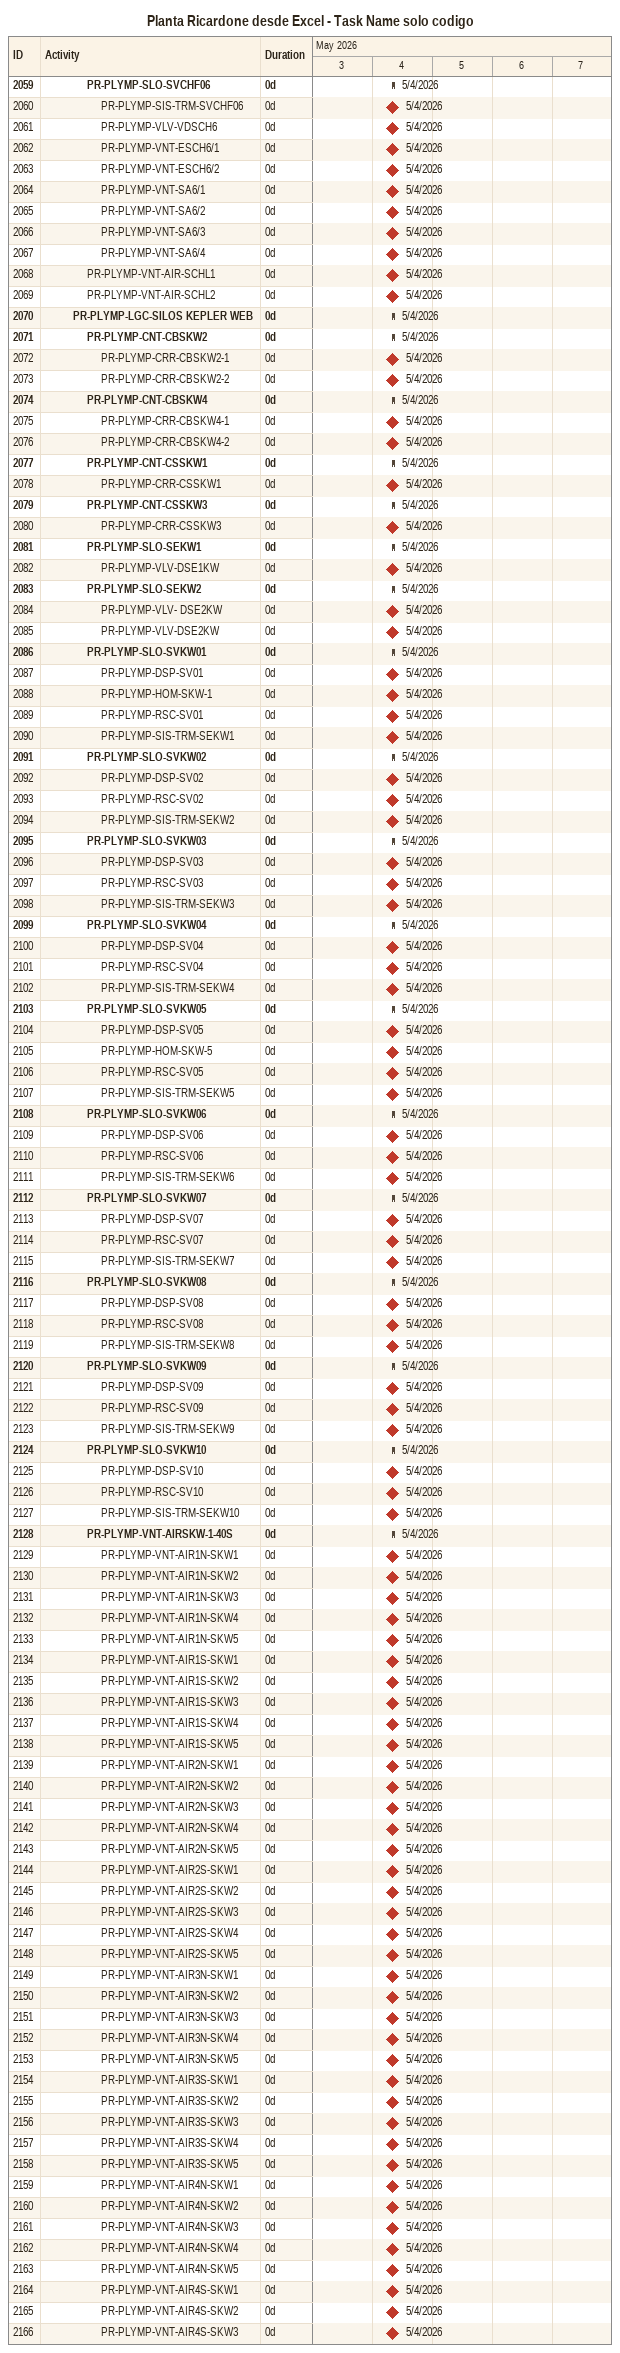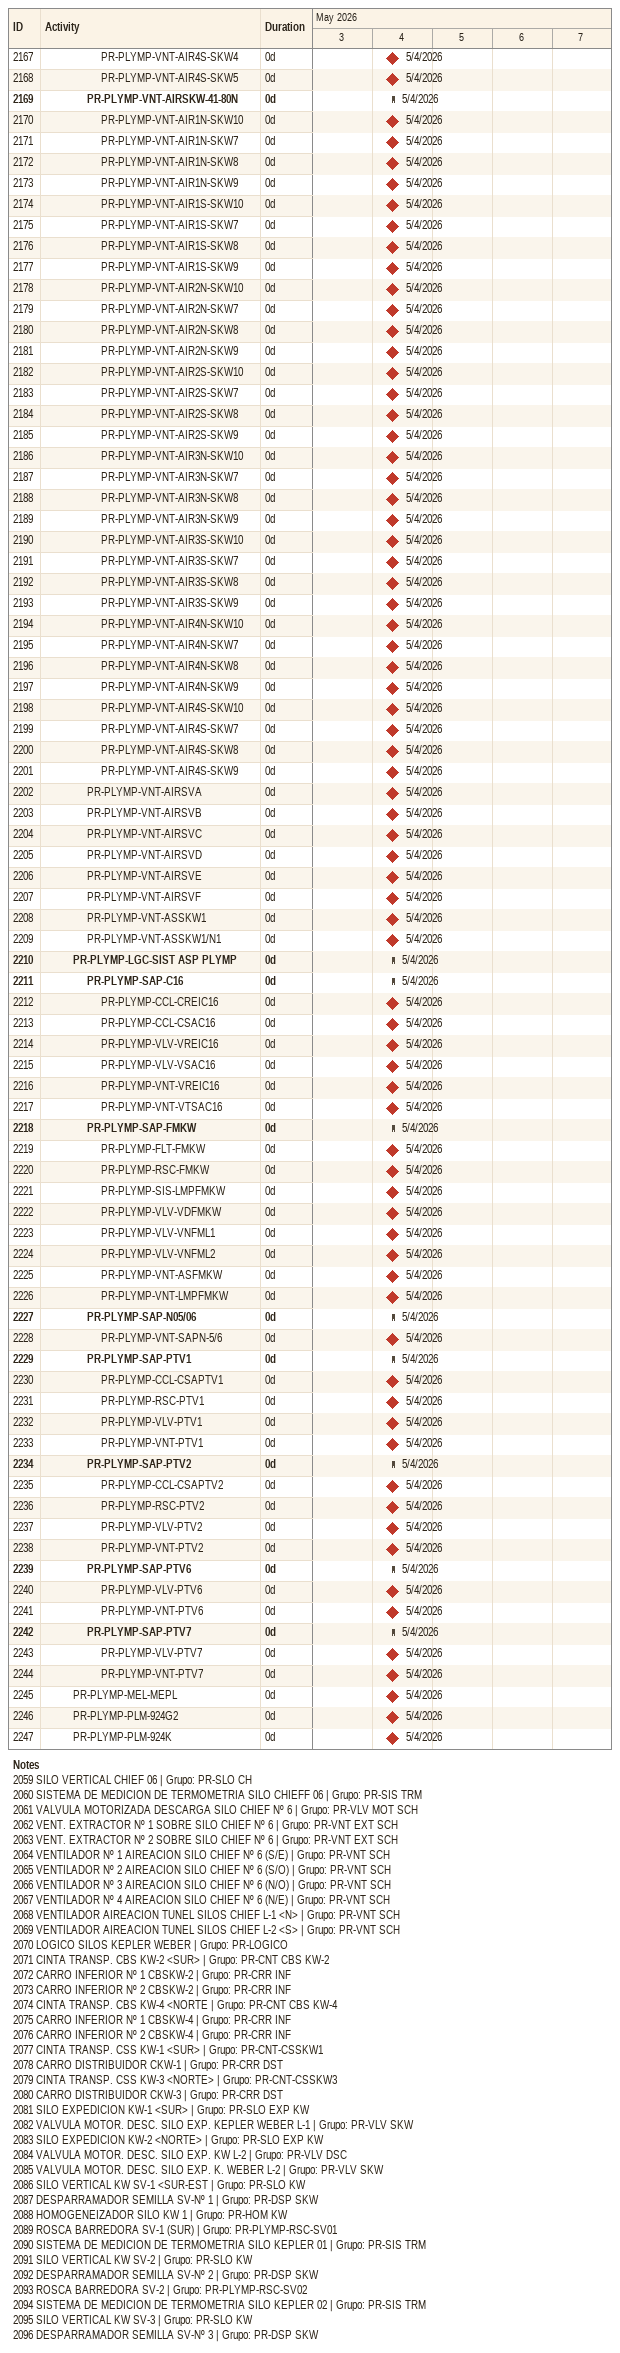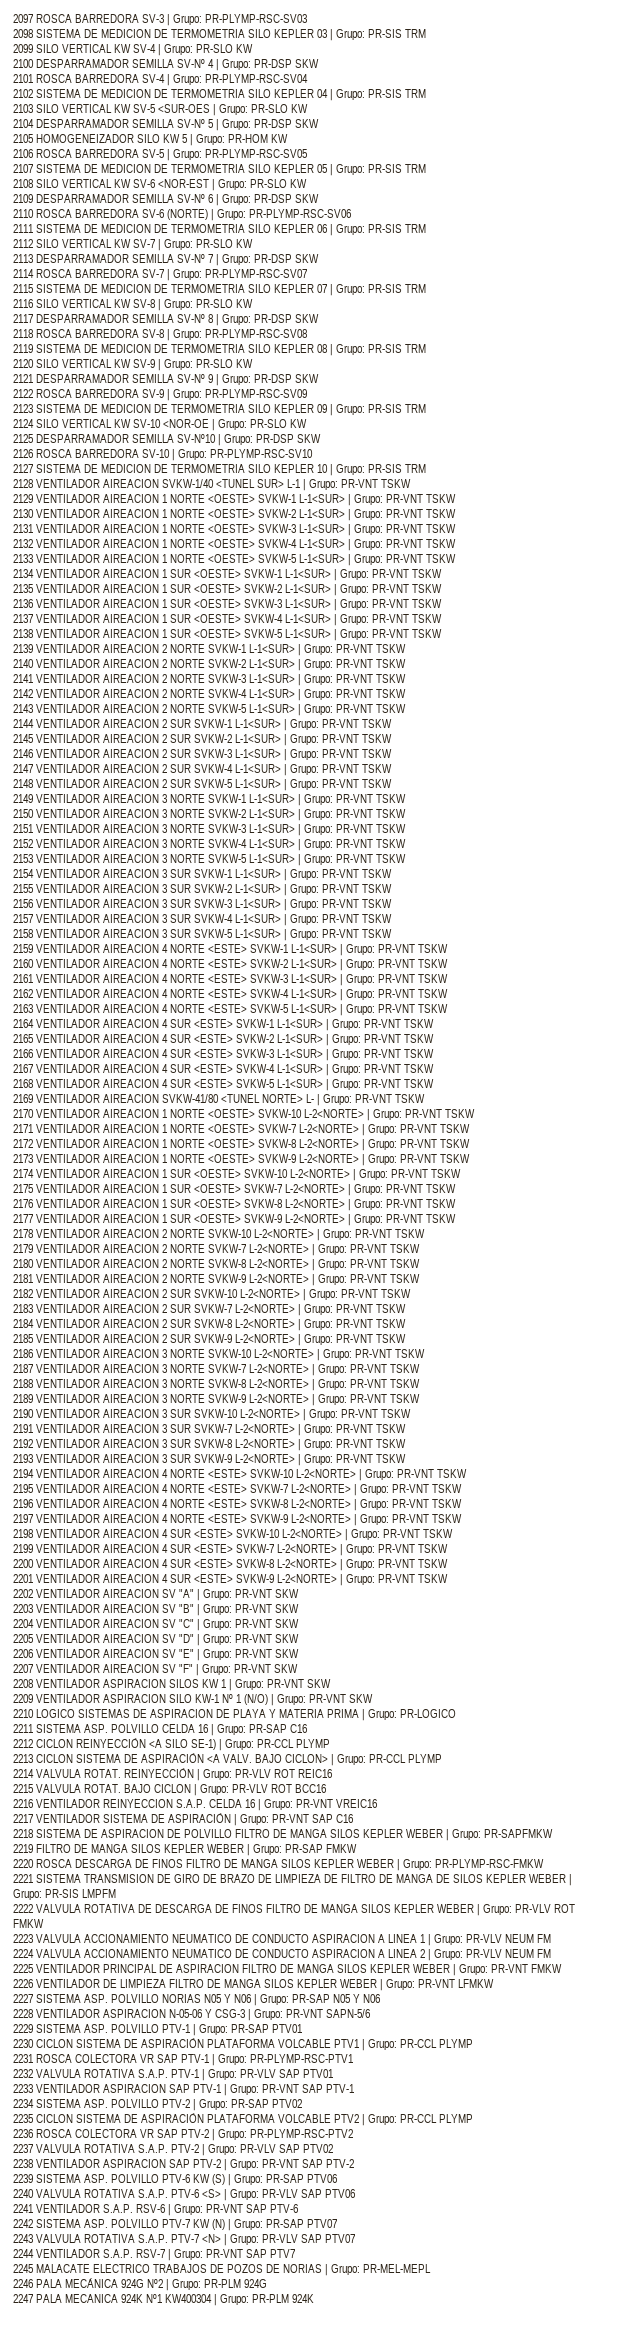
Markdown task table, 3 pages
Planta Ricardone desde Excel - Task Name solo codigo

| ID | Level | Task | Duration | Start | Finish |
|---|---|---|---|---|---|
| 2059 | 4 | **PR-PLYMP-SLO-SVCHF06** | 0d | 2026-05-04 | 2026-05-04 |
| 2060 | 5 | PR-PLYMP-SIS-TRM-SVCHF06 | 0d | 2026-05-04 | 2026-05-04 |
| 2061 | 5 | PR-PLYMP-VLV-VDSCH6 | 0d | 2026-05-04 | 2026-05-04 |
| 2062 | 5 | PR-PLYMP-VNT-ESCH6/1 | 0d | 2026-05-04 | 2026-05-04 |
| 2063 | 5 | PR-PLYMP-VNT-ESCH6/2 | 0d | 2026-05-04 | 2026-05-04 |
| 2064 | 5 | PR-PLYMP-VNT-SA6/1 | 0d | 2026-05-04 | 2026-05-04 |
| 2065 | 5 | PR-PLYMP-VNT-SA6/2 | 0d | 2026-05-04 | 2026-05-04 |
| 2066 | 5 | PR-PLYMP-VNT-SA6/3 | 0d | 2026-05-04 | 2026-05-04 |
| 2067 | 5 | PR-PLYMP-VNT-SA6/4 | 0d | 2026-05-04 | 2026-05-04 |
| 2068 | 4 | PR-PLYMP-VNT-AIR-SCHL1 | 0d | 2026-05-04 | 2026-05-04 |
| 2069 | 4 | PR-PLYMP-VNT-AIR-SCHL2 | 0d | 2026-05-04 | 2026-05-04 |
| 2070 | 3 | **PR-PLYMP-LGC-SILOS KEPLER WEB** | 0d | 2026-05-04 | 2026-05-04 |
| 2071 | 4 | **PR-PLYMP-CNT-CBSKW2** | 0d | 2026-05-04 | 2026-05-04 |
| 2072 | 5 | PR-PLYMP-CRR-CBSKW2-1 | 0d | 2026-05-04 | 2026-05-04 |
| 2073 | 5 | PR-PLYMP-CRR-CBSKW2-2 | 0d | 2026-05-04 | 2026-05-04 |
| 2074 | 4 | **PR-PLYMP-CNT-CBSKW4** | 0d | 2026-05-04 | 2026-05-04 |
| 2075 | 5 | PR-PLYMP-CRR-CBSKW4-1 | 0d | 2026-05-04 | 2026-05-04 |
| 2076 | 5 | PR-PLYMP-CRR-CBSKW4-2 | 0d | 2026-05-04 | 2026-05-04 |
| 2077 | 4 | **PR-PLYMP-CNT-CSSKW1** | 0d | 2026-05-04 | 2026-05-04 |
| 2078 | 5 | PR-PLYMP-CRR-CSSKW1 | 0d | 2026-05-04 | 2026-05-04 |
| 2079 | 4 | **PR-PLYMP-CNT-CSSKW3** | 0d | 2026-05-04 | 2026-05-04 |
| 2080 | 5 | PR-PLYMP-CRR-CSSKW3 | 0d | 2026-05-04 | 2026-05-04 |
| 2081 | 4 | **PR-PLYMP-SLO-SEKW1** | 0d | 2026-05-04 | 2026-05-04 |
| 2082 | 5 | PR-PLYMP-VLV-DSE1KW | 0d | 2026-05-04 | 2026-05-04 |
| 2083 | 4 | **PR-PLYMP-SLO-SEKW2** | 0d | 2026-05-04 | 2026-05-04 |
| 2084 | 5 | PR-PLYMP-VLV- DSE2KW | 0d | 2026-05-04 | 2026-05-04 |
| 2085 | 5 | PR-PLYMP-VLV-DSE2KW | 0d | 2026-05-04 | 2026-05-04 |
| 2086 | 4 | **PR-PLYMP-SLO-SVKW01** | 0d | 2026-05-04 | 2026-05-04 |
| 2087 | 5 | PR-PLYMP-DSP-SV01 | 0d | 2026-05-04 | 2026-05-04 |
| 2088 | 5 | PR-PLYMP-HOM-SKW-1 | 0d | 2026-05-04 | 2026-05-04 |
| 2089 | 5 | PR-PLYMP-RSC-SV01 | 0d | 2026-05-04 | 2026-05-04 |
| 2090 | 5 | PR-PLYMP-SIS-TRM-SEKW1 | 0d | 2026-05-04 | 2026-05-04 |
| 2091 | 4 | **PR-PLYMP-SLO-SVKW02** | 0d | 2026-05-04 | 2026-05-04 |
| 2092 | 5 | PR-PLYMP-DSP-SV02 | 0d | 2026-05-04 | 2026-05-04 |
| 2093 | 5 | PR-PLYMP-RSC-SV02 | 0d | 2026-05-04 | 2026-05-04 |
| 2094 | 5 | PR-PLYMP-SIS-TRM-SEKW2 | 0d | 2026-05-04 | 2026-05-04 |
| 2095 | 4 | **PR-PLYMP-SLO-SVKW03** | 0d | 2026-05-04 | 2026-05-04 |
| 2096 | 5 | PR-PLYMP-DSP-SV03 | 0d | 2026-05-04 | 2026-05-04 |
| 2097 | 5 | PR-PLYMP-RSC-SV03 | 0d | 2026-05-04 | 2026-05-04 |
| 2098 | 5 | PR-PLYMP-SIS-TRM-SEKW3 | 0d | 2026-05-04 | 2026-05-04 |
| 2099 | 4 | **PR-PLYMP-SLO-SVKW04** | 0d | 2026-05-04 | 2026-05-04 |
| 2100 | 5 | PR-PLYMP-DSP-SV04 | 0d | 2026-05-04 | 2026-05-04 |
| 2101 | 5 | PR-PLYMP-RSC-SV04 | 0d | 2026-05-04 | 2026-05-04 |
| 2102 | 5 | PR-PLYMP-SIS-TRM-SEKW4 | 0d | 2026-05-04 | 2026-05-04 |
| 2103 | 4 | **PR-PLYMP-SLO-SVKW05** | 0d | 2026-05-04 | 2026-05-04 |
| 2104 | 5 | PR-PLYMP-DSP-SV05 | 0d | 2026-05-04 | 2026-05-04 |
| 2105 | 5 | PR-PLYMP-HOM-SKW-5 | 0d | 2026-05-04 | 2026-05-04 |
| 2106 | 5 | PR-PLYMP-RSC-SV05 | 0d | 2026-05-04 | 2026-05-04 |
| 2107 | 5 | PR-PLYMP-SIS-TRM-SEKW5 | 0d | 2026-05-04 | 2026-05-04 |
| 2108 | 4 | **PR-PLYMP-SLO-SVKW06** | 0d | 2026-05-04 | 2026-05-04 |
| 2109 | 5 | PR-PLYMP-DSP-SV06 | 0d | 2026-05-04 | 2026-05-04 |
| 2110 | 5 | PR-PLYMP-RSC-SV06 | 0d | 2026-05-04 | 2026-05-04 |
| 2111 | 5 | PR-PLYMP-SIS-TRM-SEKW6 | 0d | 2026-05-04 | 2026-05-04 |
| 2112 | 4 | **PR-PLYMP-SLO-SVKW07** | 0d | 2026-05-04 | 2026-05-04 |
| 2113 | 5 | PR-PLYMP-DSP-SV07 | 0d | 2026-05-04 | 2026-05-04 |
| 2114 | 5 | PR-PLYMP-RSC-SV07 | 0d | 2026-05-04 | 2026-05-04 |
| 2115 | 5 | PR-PLYMP-SIS-TRM-SEKW7 | 0d | 2026-05-04 | 2026-05-04 |
| 2116 | 4 | **PR-PLYMP-SLO-SVKW08** | 0d | 2026-05-04 | 2026-05-04 |
| 2117 | 5 | PR-PLYMP-DSP-SV08 | 0d | 2026-05-04 | 2026-05-04 |
| 2118 | 5 | PR-PLYMP-RSC-SV08 | 0d | 2026-05-04 | 2026-05-04 |
| 2119 | 5 | PR-PLYMP-SIS-TRM-SEKW8 | 0d | 2026-05-04 | 2026-05-04 |
| 2120 | 4 | **PR-PLYMP-SLO-SVKW09** | 0d | 2026-05-04 | 2026-05-04 |
| 2121 | 5 | PR-PLYMP-DSP-SV09 | 0d | 2026-05-04 | 2026-05-04 |
| 2122 | 5 | PR-PLYMP-RSC-SV09 | 0d | 2026-05-04 | 2026-05-04 |
| 2123 | 5 | PR-PLYMP-SIS-TRM-SEKW9 | 0d | 2026-05-04 | 2026-05-04 |
| 2124 | 4 | **PR-PLYMP-SLO-SVKW10** | 0d | 2026-05-04 | 2026-05-04 |
| 2125 | 5 | PR-PLYMP-DSP-SV10 | 0d | 2026-05-04 | 2026-05-04 |
| 2126 | 5 | PR-PLYMP-RSC-SV10 | 0d | 2026-05-04 | 2026-05-04 |
| 2127 | 5 | PR-PLYMP-SIS-TRM-SEKW10 | 0d | 2026-05-04 | 2026-05-04 |
| 2128 | 4 | **PR-PLYMP-VNT-AIRSKW-1-40S** | 0d | 2026-05-04 | 2026-05-04 |
| 2129 | 5 | PR-PLYMP-VNT-AIR1N-SKW1 | 0d | 2026-05-04 | 2026-05-04 |
| 2130 | 5 | PR-PLYMP-VNT-AIR1N-SKW2 | 0d | 2026-05-04 | 2026-05-04 |
| 2131 | 5 | PR-PLYMP-VNT-AIR1N-SKW3 | 0d | 2026-05-04 | 2026-05-04 |
| 2132 | 5 | PR-PLYMP-VNT-AIR1N-SKW4 | 0d | 2026-05-04 | 2026-05-04 |
| 2133 | 5 | PR-PLYMP-VNT-AIR1N-SKW5 | 0d | 2026-05-04 | 2026-05-04 |
| 2134 | 5 | PR-PLYMP-VNT-AIR1S-SKW1 | 0d | 2026-05-04 | 2026-05-04 |
| 2135 | 5 | PR-PLYMP-VNT-AIR1S-SKW2 | 0d | 2026-05-04 | 2026-05-04 |
| 2136 | 5 | PR-PLYMP-VNT-AIR1S-SKW3 | 0d | 2026-05-04 | 2026-05-04 |
| 2137 | 5 | PR-PLYMP-VNT-AIR1S-SKW4 | 0d | 2026-05-04 | 2026-05-04 |
| 2138 | 5 | PR-PLYMP-VNT-AIR1S-SKW5 | 0d | 2026-05-04 | 2026-05-04 |
| 2139 | 5 | PR-PLYMP-VNT-AIR2N-SKW1 | 0d | 2026-05-04 | 2026-05-04 |
| 2140 | 5 | PR-PLYMP-VNT-AIR2N-SKW2 | 0d | 2026-05-04 | 2026-05-04 |
| 2141 | 5 | PR-PLYMP-VNT-AIR2N-SKW3 | 0d | 2026-05-04 | 2026-05-04 |
| 2142 | 5 | PR-PLYMP-VNT-AIR2N-SKW4 | 0d | 2026-05-04 | 2026-05-04 |
| 2143 | 5 | PR-PLYMP-VNT-AIR2N-SKW5 | 0d | 2026-05-04 | 2026-05-04 |
| 2144 | 5 | PR-PLYMP-VNT-AIR2S-SKW1 | 0d | 2026-05-04 | 2026-05-04 |
| 2145 | 5 | PR-PLYMP-VNT-AIR2S-SKW2 | 0d | 2026-05-04 | 2026-05-04 |
| 2146 | 5 | PR-PLYMP-VNT-AIR2S-SKW3 | 0d | 2026-05-04 | 2026-05-04 |
| 2147 | 5 | PR-PLYMP-VNT-AIR2S-SKW4 | 0d | 2026-05-04 | 2026-05-04 |
| 2148 | 5 | PR-PLYMP-VNT-AIR2S-SKW5 | 0d | 2026-05-04 | 2026-05-04 |
| 2149 | 5 | PR-PLYMP-VNT-AIR3N-SKW1 | 0d | 2026-05-04 | 2026-05-04 |
| 2150 | 5 | PR-PLYMP-VNT-AIR3N-SKW2 | 0d | 2026-05-04 | 2026-05-04 |
| 2151 | 5 | PR-PLYMP-VNT-AIR3N-SKW3 | 0d | 2026-05-04 | 2026-05-04 |
| 2152 | 5 | PR-PLYMP-VNT-AIR3N-SKW4 | 0d | 2026-05-04 | 2026-05-04 |
| 2153 | 5 | PR-PLYMP-VNT-AIR3N-SKW5 | 0d | 2026-05-04 | 2026-05-04 |
| 2154 | 5 | PR-PLYMP-VNT-AIR3S-SKW1 | 0d | 2026-05-04 | 2026-05-04 |
| 2155 | 5 | PR-PLYMP-VNT-AIR3S-SKW2 | 0d | 2026-05-04 | 2026-05-04 |
| 2156 | 5 | PR-PLYMP-VNT-AIR3S-SKW3 | 0d | 2026-05-04 | 2026-05-04 |
| 2157 | 5 | PR-PLYMP-VNT-AIR3S-SKW4 | 0d | 2026-05-04 | 2026-05-04 |
| 2158 | 5 | PR-PLYMP-VNT-AIR3S-SKW5 | 0d | 2026-05-04 | 2026-05-04 |
| 2159 | 5 | PR-PLYMP-VNT-AIR4N-SKW1 | 0d | 2026-05-04 | 2026-05-04 |
| 2160 | 5 | PR-PLYMP-VNT-AIR4N-SKW2 | 0d | 2026-05-04 | 2026-05-04 |
| 2161 | 5 | PR-PLYMP-VNT-AIR4N-SKW3 | 0d | 2026-05-04 | 2026-05-04 |
| 2162 | 5 | PR-PLYMP-VNT-AIR4N-SKW4 | 0d | 2026-05-04 | 2026-05-04 |
| 2163 | 5 | PR-PLYMP-VNT-AIR4N-SKW5 | 0d | 2026-05-04 | 2026-05-04 |
| 2164 | 5 | PR-PLYMP-VNT-AIR4S-SKW1 | 0d | 2026-05-04 | 2026-05-04 |
| 2165 | 5 | PR-PLYMP-VNT-AIR4S-SKW2 | 0d | 2026-05-04 | 2026-05-04 |
| 2166 | 5 | PR-PLYMP-VNT-AIR4S-SKW3 | 0d | 2026-05-04 | 2026-05-04 |
| 2167 | 5 | PR-PLYMP-VNT-AIR4S-SKW4 | 0d | 2026-05-04 | 2026-05-04 |
| 2168 | 5 | PR-PLYMP-VNT-AIR4S-SKW5 | 0d | 2026-05-04 | 2026-05-04 |
| 2169 | 4 | **PR-PLYMP-VNT-AIRSKW-41-80N** | 0d | 2026-05-04 | 2026-05-04 |
| 2170 | 5 | PR-PLYMP-VNT-AIR1N-SKW10 | 0d | 2026-05-04 | 2026-05-04 |
| 2171 | 5 | PR-PLYMP-VNT-AIR1N-SKW7 | 0d | 2026-05-04 | 2026-05-04 |
| 2172 | 5 | PR-PLYMP-VNT-AIR1N-SKW8 | 0d | 2026-05-04 | 2026-05-04 |
| 2173 | 5 | PR-PLYMP-VNT-AIR1N-SKW9 | 0d | 2026-05-04 | 2026-05-04 |
| 2174 | 5 | PR-PLYMP-VNT-AIR1S-SKW10 | 0d | 2026-05-04 | 2026-05-04 |
| 2175 | 5 | PR-PLYMP-VNT-AIR1S-SKW7 | 0d | 2026-05-04 | 2026-05-04 |
| 2176 | 5 | PR-PLYMP-VNT-AIR1S-SKW8 | 0d | 2026-05-04 | 2026-05-04 |
| 2177 | 5 | PR-PLYMP-VNT-AIR1S-SKW9 | 0d | 2026-05-04 | 2026-05-04 |
| 2178 | 5 | PR-PLYMP-VNT-AIR2N-SKW10 | 0d | 2026-05-04 | 2026-05-04 |
| 2179 | 5 | PR-PLYMP-VNT-AIR2N-SKW7 | 0d | 2026-05-04 | 2026-05-04 |
| 2180 | 5 | PR-PLYMP-VNT-AIR2N-SKW8 | 0d | 2026-05-04 | 2026-05-04 |
| 2181 | 5 | PR-PLYMP-VNT-AIR2N-SKW9 | 0d | 2026-05-04 | 2026-05-04 |
| 2182 | 5 | PR-PLYMP-VNT-AIR2S-SKW10 | 0d | 2026-05-04 | 2026-05-04 |
| 2183 | 5 | PR-PLYMP-VNT-AIR2S-SKW7 | 0d | 2026-05-04 | 2026-05-04 |
| 2184 | 5 | PR-PLYMP-VNT-AIR2S-SKW8 | 0d | 2026-05-04 | 2026-05-04 |
| 2185 | 5 | PR-PLYMP-VNT-AIR2S-SKW9 | 0d | 2026-05-04 | 2026-05-04 |
| 2186 | 5 | PR-PLYMP-VNT-AIR3N-SKW10 | 0d | 2026-05-04 | 2026-05-04 |
| 2187 | 5 | PR-PLYMP-VNT-AIR3N-SKW7 | 0d | 2026-05-04 | 2026-05-04 |
| 2188 | 5 | PR-PLYMP-VNT-AIR3N-SKW8 | 0d | 2026-05-04 | 2026-05-04 |
| 2189 | 5 | PR-PLYMP-VNT-AIR3N-SKW9 | 0d | 2026-05-04 | 2026-05-04 |
| 2190 | 5 | PR-PLYMP-VNT-AIR3S-SKW10 | 0d | 2026-05-04 | 2026-05-04 |
| 2191 | 5 | PR-PLYMP-VNT-AIR3S-SKW7 | 0d | 2026-05-04 | 2026-05-04 |
| 2192 | 5 | PR-PLYMP-VNT-AIR3S-SKW8 | 0d | 2026-05-04 | 2026-05-04 |
| 2193 | 5 | PR-PLYMP-VNT-AIR3S-SKW9 | 0d | 2026-05-04 | 2026-05-04 |
| 2194 | 5 | PR-PLYMP-VNT-AIR4N-SKW10 | 0d | 2026-05-04 | 2026-05-04 |
| 2195 | 5 | PR-PLYMP-VNT-AIR4N-SKW7 | 0d | 2026-05-04 | 2026-05-04 |
| 2196 | 5 | PR-PLYMP-VNT-AIR4N-SKW8 | 0d | 2026-05-04 | 2026-05-04 |
| 2197 | 5 | PR-PLYMP-VNT-AIR4N-SKW9 | 0d | 2026-05-04 | 2026-05-04 |
| 2198 | 5 | PR-PLYMP-VNT-AIR4S-SKW10 | 0d | 2026-05-04 | 2026-05-04 |
| 2199 | 5 | PR-PLYMP-VNT-AIR4S-SKW7 | 0d | 2026-05-04 | 2026-05-04 |
| 2200 | 5 | PR-PLYMP-VNT-AIR4S-SKW8 | 0d | 2026-05-04 | 2026-05-04 |
| 2201 | 5 | PR-PLYMP-VNT-AIR4S-SKW9 | 0d | 2026-05-04 | 2026-05-04 |
| 2202 | 4 | PR-PLYMP-VNT-AIRSVA | 0d | 2026-05-04 | 2026-05-04 |
| 2203 | 4 | PR-PLYMP-VNT-AIRSVB | 0d | 2026-05-04 | 2026-05-04 |
| 2204 | 4 | PR-PLYMP-VNT-AIRSVC | 0d | 2026-05-04 | 2026-05-04 |
| 2205 | 4 | PR-PLYMP-VNT-AIRSVD | 0d | 2026-05-04 | 2026-05-04 |
| 2206 | 4 | PR-PLYMP-VNT-AIRSVE | 0d | 2026-05-04 | 2026-05-04 |
| 2207 | 4 | PR-PLYMP-VNT-AIRSVF | 0d | 2026-05-04 | 2026-05-04 |
| 2208 | 4 | PR-PLYMP-VNT-ASSKW1 | 0d | 2026-05-04 | 2026-05-04 |
| 2209 | 4 | PR-PLYMP-VNT-ASSKW1/N1 | 0d | 2026-05-04 | 2026-05-04 |
| 2210 | 3 | **PR-PLYMP-LGC-SIST ASP PLYMP** | 0d | 2026-05-04 | 2026-05-04 |
| 2211 | 4 | **PR-PLYMP-SAP-C16** | 0d | 2026-05-04 | 2026-05-04 |
| 2212 | 5 | PR-PLYMP-CCL-CREIC16 | 0d | 2026-05-04 | 2026-05-04 |
| 2213 | 5 | PR-PLYMP-CCL-CSAC16 | 0d | 2026-05-04 | 2026-05-04 |
| 2214 | 5 | PR-PLYMP-VLV-VREIC16 | 0d | 2026-05-04 | 2026-05-04 |
| 2215 | 5 | PR-PLYMP-VLV-VSAC16 | 0d | 2026-05-04 | 2026-05-04 |
| 2216 | 5 | PR-PLYMP-VNT-VREIC16 | 0d | 2026-05-04 | 2026-05-04 |
| 2217 | 5 | PR-PLYMP-VNT-VTSAC16 | 0d | 2026-05-04 | 2026-05-04 |
| 2218 | 4 | **PR-PLYMP-SAP-FMKW** | 0d | 2026-05-04 | 2026-05-04 |
| 2219 | 5 | PR-PLYMP-FLT-FMKW | 0d | 2026-05-04 | 2026-05-04 |
| 2220 | 5 | PR-PLYMP-RSC-FMKW | 0d | 2026-05-04 | 2026-05-04 |
| 2221 | 5 | PR-PLYMP-SIS-LMPFMKW | 0d | 2026-05-04 | 2026-05-04 |
| 2222 | 5 | PR-PLYMP-VLV-VDFMKW | 0d | 2026-05-04 | 2026-05-04 |
| 2223 | 5 | PR-PLYMP-VLV-VNFML1 | 0d | 2026-05-04 | 2026-05-04 |
| 2224 | 5 | PR-PLYMP-VLV-VNFML2 | 0d | 2026-05-04 | 2026-05-04 |
| 2225 | 5 | PR-PLYMP-VNT-ASFMKW | 0d | 2026-05-04 | 2026-05-04 |
| 2226 | 5 | PR-PLYMP-VNT-LMPFMKW | 0d | 2026-05-04 | 2026-05-04 |
| 2227 | 4 | **PR-PLYMP-SAP-N05/06** | 0d | 2026-05-04 | 2026-05-04 |
| 2228 | 5 | PR-PLYMP-VNT-SAPN-5/6 | 0d | 2026-05-04 | 2026-05-04 |
| 2229 | 4 | **PR-PLYMP-SAP-PTV1** | 0d | 2026-05-04 | 2026-05-04 |
| 2230 | 5 | PR-PLYMP-CCL-CSAPTV1 | 0d | 2026-05-04 | 2026-05-04 |
| 2231 | 5 | PR-PLYMP-RSC-PTV1 | 0d | 2026-05-04 | 2026-05-04 |
| 2232 | 5 | PR-PLYMP-VLV-PTV1 | 0d | 2026-05-04 | 2026-05-04 |
| 2233 | 5 | PR-PLYMP-VNT-PTV1 | 0d | 2026-05-04 | 2026-05-04 |
| 2234 | 4 | **PR-PLYMP-SAP-PTV2** | 0d | 2026-05-04 | 2026-05-04 |
| 2235 | 5 | PR-PLYMP-CCL-CSAPTV2 | 0d | 2026-05-04 | 2026-05-04 |
| 2236 | 5 | PR-PLYMP-RSC-PTV2 | 0d | 2026-05-04 | 2026-05-04 |
| 2237 | 5 | PR-PLYMP-VLV-PTV2 | 0d | 2026-05-04 | 2026-05-04 |
| 2238 | 5 | PR-PLYMP-VNT-PTV2 | 0d | 2026-05-04 | 2026-05-04 |
| 2239 | 4 | **PR-PLYMP-SAP-PTV6** | 0d | 2026-05-04 | 2026-05-04 |
| 2240 | 5 | PR-PLYMP-VLV-PTV6 | 0d | 2026-05-04 | 2026-05-04 |
| 2241 | 5 | PR-PLYMP-VNT-PTV6 | 0d | 2026-05-04 | 2026-05-04 |
| 2242 | 4 | **PR-PLYMP-SAP-PTV7** | 0d | 2026-05-04 | 2026-05-04 |
| 2243 | 5 | PR-PLYMP-VLV-PTV7 | 0d | 2026-05-04 | 2026-05-04 |
| 2244 | 5 | PR-PLYMP-VNT-PTV7 | 0d | 2026-05-04 | 2026-05-04 |
| 2245 | 3 | PR-PLYMP-MEL-MEPL | 0d | 2026-05-04 | 2026-05-04 |
| 2246 | 3 | PR-PLYMP-PLM-924G2 | 0d | 2026-05-04 | 2026-05-04 |
| 2247 | 3 | PR-PLYMP-PLM-924K | 0d | 2026-05-04 | 2026-05-04 |

Notes
- 2059: SILO VERTICAL CHIEF 06 | Grupo: PR-SLO CH
- 2060: SISTEMA DE MEDICION DE TERMOMETRIA SILO CHIEFF 06 | Grupo: PR-SIS TRM
- 2061: VALVULA MOTORIZADA DESCARGA SILO CHIEF Nº 6 | Grupo: PR-VLV MOT SCH
- 2062: VENT. EXTRACTOR Nº 1 SOBRE SILO CHIEF Nº 6 | Grupo: PR-VNT EXT SCH
- 2063: VENT. EXTRACTOR Nº 2 SOBRE SILO CHIEF Nº 6 | Grupo: PR-VNT EXT SCH
- 2064: VENTILADOR Nº 1 AIREACION SILO CHIEF Nº 6 (S/E) | Grupo: PR-VNT SCH
- 2065: VENTILADOR Nº 2 AIREACION SILO CHIEF Nº 6 (S/O) | Grupo: PR-VNT SCH
- 2066: VENTILADOR Nº 3 AIREACION SILO CHIEF Nº 6 (N/O) | Grupo: PR-VNT SCH
- 2067: VENTILADOR Nº 4 AIREACION SILO CHIEF Nº 6 (N/E) | Grupo: PR-VNT SCH
- 2068: VENTILADOR AIREACION TUNEL SILOS CHIEF L-1 <N> | Grupo: PR-VNT SCH
- 2069: VENTILADOR AIREACION TUNEL SILOS CHIEF L-2 <S> | Grupo: PR-VNT SCH
- 2070: LOGICO SILOS KEPLER WEBER | Grupo: PR-LOGICO
- 2071: CINTA TRANSP. CBS KW-2 <SUR> | Grupo: PR-CNT CBS KW-2
- 2072: CARRO INFERIOR Nº 1 CBSKW-2 | Grupo: PR-CRR INF
- 2073: CARRO INFERIOR Nº 2 CBSKW-2 | Grupo: PR-CRR INF
- 2074: CINTA TRANSP. CBS KW-4 <NORTE | Grupo: PR-CNT CBS KW-4
- 2075: CARRO INFERIOR Nº 1 CBSKW-4 | Grupo: PR-CRR INF
- 2076: CARRO INFERIOR Nº 2 CBSKW-4 | Grupo: PR-CRR INF
- 2077: CINTA TRANSP. CSS KW-1 <SUR> | Grupo: PR-CNT-CSSKW1
- 2078: CARRO DISTRIBUIDOR CKW-1 | Grupo: PR-CRR DST
- 2079: CINTA TRANSP. CSS KW-3 <NORTE> | Grupo: PR-CNT-CSSKW3
- 2080: CARRO DISTRIBUIDOR CKW-3 | Grupo: PR-CRR DST
- 2081: SILO EXPEDICION KW-1 <SUR> | Grupo: PR-SLO EXP KW
- 2082: VALVULA MOTOR. DESC. SILO EXP. KEPLER WEBER L-1 | Grupo: PR-VLV SKW
- 2083: SILO EXPEDICION KW-2 <NORTE> | Grupo: PR-SLO EXP KW
- 2084: VALVULA MOTOR. DESC. SILO EXP. KW L-2 | Grupo: PR-VLV DSC
- 2085: VALVULA MOTOR. DESC. SILO EXP. K. WEBER L-2 | Grupo: PR-VLV SKW
- 2086: SILO VERTICAL KW SV-1 <SUR-EST | Grupo: PR-SLO KW
- 2087: DESPARRAMADOR SEMILLA SV-Nº 1 | Grupo: PR-DSP SKW
- 2088: HOMOGENEIZADOR SILO KW 1 | Grupo: PR-HOM KW
- 2089: ROSCA BARREDORA SV-1 (SUR) | Grupo: PR-PLYMP-RSC-SV01
- 2090: SISTEMA DE MEDICION DE TERMOMETRIA SILO KEPLER 01 | Grupo: PR-SIS TRM
- 2091: SILO VERTICAL KW SV-2 | Grupo: PR-SLO KW
- 2092: DESPARRAMADOR SEMILLA SV-Nº 2 | Grupo: PR-DSP SKW
- 2093: ROSCA BARREDORA SV-2 | Grupo: PR-PLYMP-RSC-SV02
- 2094: SISTEMA DE MEDICION DE TERMOMETRIA SILO KEPLER 02 | Grupo: PR-SIS TRM
- 2095: SILO VERTICAL KW SV-3 | Grupo: PR-SLO KW
- 2096: DESPARRAMADOR SEMILLA SV-Nº 3 | Grupo: PR-DSP SKW
- 2097: ROSCA BARREDORA SV-3 | Grupo: PR-PLYMP-RSC-SV03
- 2098: SISTEMA DE MEDICION DE TERMOMETRIA SILO KEPLER 03 | Grupo: PR-SIS TRM
- 2099: SILO VERTICAL KW SV-4 | Grupo: PR-SLO KW
- 2100: DESPARRAMADOR SEMILLA SV-Nº 4 | Grupo: PR-DSP SKW
- 2101: ROSCA BARREDORA SV-4 | Grupo: PR-PLYMP-RSC-SV04
- 2102: SISTEMA DE MEDICION DE TERMOMETRIA SILO KEPLER 04 | Grupo: PR-SIS TRM
- 2103: SILO VERTICAL KW SV-5 <SUR-OES | Grupo: PR-SLO KW
- 2104: DESPARRAMADOR SEMILLA SV-Nº 5 | Grupo: PR-DSP SKW
- 2105: HOMOGENEIZADOR SILO KW 5 | Grupo: PR-HOM KW
- 2106: ROSCA BARREDORA SV-5 | Grupo: PR-PLYMP-RSC-SV05
- 2107: SISTEMA DE MEDICION DE TERMOMETRIA SILO KEPLER 05 | Grupo: PR-SIS TRM
- 2108: SILO VERTICAL KW SV-6 <NOR-EST | Grupo: PR-SLO KW
- 2109: DESPARRAMADOR SEMILLA SV-Nº 6 | Grupo: PR-DSP SKW
- 2110: ROSCA BARREDORA SV-6 (NORTE) | Grupo: PR-PLYMP-RSC-SV06
- 2111: SISTEMA DE MEDICION DE TERMOMETRIA SILO KEPLER 06 | Grupo: PR-SIS TRM
- 2112: SILO VERTICAL KW SV-7 | Grupo: PR-SLO KW
- 2113: DESPARRAMADOR SEMILLA SV-Nº 7 | Grupo: PR-DSP SKW
- 2114: ROSCA BARREDORA SV-7 | Grupo: PR-PLYMP-RSC-SV07
- 2115: SISTEMA DE MEDICION DE TERMOMETRIA SILO KEPLER 07 | Grupo: PR-SIS TRM
- 2116: SILO VERTICAL KW SV-8 | Grupo: PR-SLO KW
- 2117: DESPARRAMADOR SEMILLA SV-Nº 8 | Grupo: PR-DSP SKW
- 2118: ROSCA BARREDORA SV-8 | Grupo: PR-PLYMP-RSC-SV08
- 2119: SISTEMA DE MEDICION DE TERMOMETRIA SILO KEPLER 08 | Grupo: PR-SIS TRM
- 2120: SILO VERTICAL KW SV-9 | Grupo: PR-SLO KW
- 2121: DESPARRAMADOR SEMILLA SV-Nº 9 | Grupo: PR-DSP SKW
- 2122: ROSCA BARREDORA SV-9 | Grupo: PR-PLYMP-RSC-SV09
- 2123: SISTEMA DE MEDICION DE TERMOMETRIA SILO KEPLER 09 | Grupo: PR-SIS TRM
- 2124: SILO VERTICAL KW SV-10 <NOR-OE | Grupo: PR-SLO KW
- 2125: DESPARRAMADOR SEMILLA SV-Nº10 | Grupo: PR-DSP SKW
- 2126: ROSCA BARREDORA SV-10 | Grupo: PR-PLYMP-RSC-SV10
- 2127: SISTEMA DE MEDICION DE TERMOMETRIA SILO KEPLER 10 | Grupo: PR-SIS TRM
- 2128: VENTILADOR AIREACION SVKW-1/40 <TUNEL SUR> L-1 | Grupo: PR-VNT TSKW
- 2129: VENTILADOR AIREACION 1 NORTE <OESTE> SVKW-1 L-1<SUR> | Grupo: PR-VNT TSKW
- 2130: VENTILADOR AIREACION 1 NORTE <OESTE> SVKW-2 L-1<SUR> | Grupo: PR-VNT TSKW
- 2131: VENTILADOR AIREACION 1 NORTE <OESTE> SVKW-3 L-1<SUR> | Grupo: PR-VNT TSKW
- 2132: VENTILADOR AIREACION 1 NORTE <OESTE> SVKW-4 L-1<SUR> | Grupo: PR-VNT TSKW
- 2133: VENTILADOR AIREACION 1 NORTE <OESTE> SVKW-5 L-1<SUR> | Grupo: PR-VNT TSKW
- 2134: VENTILADOR AIREACION 1 SUR <OESTE> SVKW-1 L-1<SUR> | Grupo: PR-VNT TSKW
- 2135: VENTILADOR AIREACION 1 SUR <OESTE> SVKW-2 L-1<SUR> | Grupo: PR-VNT TSKW
- 2136: VENTILADOR AIREACION 1 SUR <OESTE> SVKW-3 L-1<SUR> | Grupo: PR-VNT TSKW
- 2137: VENTILADOR AIREACION 1 SUR <OESTE> SVKW-4 L-1<SUR> | Grupo: PR-VNT TSKW
- 2138: VENTILADOR AIREACION 1 SUR <OESTE> SVKW-5 L-1<SUR> | Grupo: PR-VNT TSKW
- 2139: VENTILADOR AIREACION 2 NORTE SVKW-1 L-1<SUR> | Grupo: PR-VNT TSKW
- 2140: VENTILADOR AIREACION 2 NORTE SVKW-2 L-1<SUR> | Grupo: PR-VNT TSKW
- 2141: VENTILADOR AIREACION 2 NORTE SVKW-3 L-1<SUR> | Grupo: PR-VNT TSKW
- 2142: VENTILADOR AIREACION 2 NORTE SVKW-4 L-1<SUR> | Grupo: PR-VNT TSKW
- 2143: VENTILADOR AIREACION 2 NORTE SVKW-5 L-1<SUR> | Grupo: PR-VNT TSKW
- 2144: VENTILADOR AIREACION 2 SUR SVKW-1 L-1<SUR> | Grupo: PR-VNT TSKW
- 2145: VENTILADOR AIREACION 2 SUR SVKW-2 L-1<SUR> | Grupo: PR-VNT TSKW
- 2146: VENTILADOR AIREACION 2 SUR SVKW-3 L-1<SUR> | Grupo: PR-VNT TSKW
- 2147: VENTILADOR AIREACION 2 SUR SVKW-4 L-1<SUR> | Grupo: PR-VNT TSKW
- 2148: VENTILADOR AIREACION 2 SUR SVKW-5 L-1<SUR> | Grupo: PR-VNT TSKW
- 2149: VENTILADOR AIREACION 3 NORTE SVKW-1 L-1<SUR> | Grupo: PR-VNT TSKW
- 2150: VENTILADOR AIREACION 3 NORTE SVKW-2 L-1<SUR> | Grupo: PR-VNT TSKW
- 2151: VENTILADOR AIREACION 3 NORTE SVKW-3 L-1<SUR> | Grupo: PR-VNT TSKW
- 2152: VENTILADOR AIREACION 3 NORTE SVKW-4 L-1<SUR> | Grupo: PR-VNT TSKW
- 2153: VENTILADOR AIREACION 3 NORTE SVKW-5 L-1<SUR> | Grupo: PR-VNT TSKW
- 2154: VENTILADOR AIREACION 3 SUR SVKW-1 L-1<SUR> | Grupo: PR-VNT TSKW
- 2155: VENTILADOR AIREACION 3 SUR SVKW-2 L-1<SUR> | Grupo: PR-VNT TSKW
- 2156: VENTILADOR AIREACION 3 SUR SVKW-3 L-1<SUR> | Grupo: PR-VNT TSKW
- 2157: VENTILADOR AIREACION 3 SUR SVKW-4 L-1<SUR> | Grupo: PR-VNT TSKW
- 2158: VENTILADOR AIREACION 3 SUR SVKW-5 L-1<SUR> | Grupo: PR-VNT TSKW
- 2159: VENTILADOR AIREACION 4 NORTE <ESTE> SVKW-1 L-1<SUR> | Grupo: PR-VNT TSKW
- 2160: VENTILADOR AIREACION 4 NORTE <ESTE> SVKW-2 L-1<SUR> | Grupo: PR-VNT TSKW
- 2161: VENTILADOR AIREACION 4 NORTE <ESTE> SVKW-3 L-1<SUR> | Grupo: PR-VNT TSKW
- 2162: VENTILADOR AIREACION 4 NORTE <ESTE> SVKW-4 L-1<SUR> | Grupo: PR-VNT TSKW
- 2163: VENTILADOR AIREACION 4 NORTE <ESTE> SVKW-5 L-1<SUR> | Grupo: PR-VNT TSKW
- 2164: VENTILADOR AIREACION 4 SUR <ESTE> SVKW-1 L-1<SUR> | Grupo: PR-VNT TSKW
- 2165: VENTILADOR AIREACION 4 SUR <ESTE> SVKW-2 L-1<SUR> | Grupo: PR-VNT TSKW
- 2166: VENTILADOR AIREACION 4 SUR <ESTE> SVKW-3 L-1<SUR> | Grupo: PR-VNT TSKW
- 2167: VENTILADOR AIREACION 4 SUR <ESTE> SVKW-4 L-1<SUR> | Grupo: PR-VNT TSKW
- 2168: VENTILADOR AIREACION 4 SUR <ESTE> SVKW-5 L-1<SUR> | Grupo: PR-VNT TSKW
- 2169: VENTILADOR AIREACION SVKW-41/80 <TUNEL NORTE> L- | Grupo: PR-VNT TSKW
- 2170: VENTILADOR AIREACION 1 NORTE <OESTE> SVKW-10 L-2<NORTE> | Grupo: PR-VNT TSKW
- 2171: VENTILADOR AIREACION 1 NORTE <OESTE> SVKW-7 L-2<NORTE> | Grupo: PR-VNT TSKW
- 2172: VENTILADOR AIREACION 1 NORTE <OESTE> SVKW-8 L-2<NORTE> | Grupo: PR-VNT TSKW
- 2173: VENTILADOR AIREACION 1 NORTE <OESTE> SVKW-9 L-2<NORTE> | Grupo: PR-VNT TSKW
- 2174: VENTILADOR AIREACION 1 SUR <OESTE> SVKW-10 L-2<NORTE> | Grupo: PR-VNT TSKW
- 2175: VENTILADOR AIREACION 1 SUR <OESTE> SVKW-7 L-2<NORTE> | Grupo: PR-VNT TSKW
- 2176: VENTILADOR AIREACION 1 SUR <OESTE> SVKW-8 L-2<NORTE> | Grupo: PR-VNT TSKW
- 2177: VENTILADOR AIREACION 1 SUR <OESTE> SVKW-9 L-2<NORTE> | Grupo: PR-VNT TSKW
- 2178: VENTILADOR AIREACION 2 NORTE SVKW-10 L-2<NORTE> | Grupo: PR-VNT TSKW
- 2179: VENTILADOR AIREACION 2 NORTE SVKW-7 L-2<NORTE> | Grupo: PR-VNT TSKW
- 2180: VENTILADOR AIREACION 2 NORTE SVKW-8 L-2<NORTE> | Grupo: PR-VNT TSKW
- 2181: VENTILADOR AIREACION 2 NORTE SVKW-9 L-2<NORTE> | Grupo: PR-VNT TSKW
- 2182: VENTILADOR AIREACION 2 SUR SVKW-10 L-2<NORTE> | Grupo: PR-VNT TSKW
- 2183: VENTILADOR AIREACION 2 SUR SVKW-7 L-2<NORTE> | Grupo: PR-VNT TSKW
- 2184: VENTILADOR AIREACION 2 SUR SVKW-8 L-2<NORTE> | Grupo: PR-VNT TSKW
- 2185: VENTILADOR AIREACION 2 SUR SVKW-9 L-2<NORTE> | Grupo: PR-VNT TSKW
- 2186: VENTILADOR AIREACION 3 NORTE SVKW-10 L-2<NORTE> | Grupo: PR-VNT TSKW
- 2187: VENTILADOR AIREACION 3 NORTE SVKW-7 L-2<NORTE> | Grupo: PR-VNT TSKW
- 2188: VENTILADOR AIREACION 3 NORTE SVKW-8 L-2<NORTE> | Grupo: PR-VNT TSKW
- 2189: VENTILADOR AIREACION 3 NORTE SVKW-9 L-2<NORTE> | Grupo: PR-VNT TSKW
- 2190: VENTILADOR AIREACION 3 SUR SVKW-10 L-2<NORTE> | Grupo: PR-VNT TSKW
- 2191: VENTILADOR AIREACION 3 SUR SVKW-7 L-2<NORTE> | Grupo: PR-VNT TSKW
- 2192: VENTILADOR AIREACION 3 SUR SVKW-8 L-2<NORTE> | Grupo: PR-VNT TSKW
- 2193: VENTILADOR AIREACION 3 SUR SVKW-9 L-2<NORTE> | Grupo: PR-VNT TSKW
- 2194: VENTILADOR AIREACION 4 NORTE <ESTE> SVKW-10 L-2<NORTE> | Grupo: PR-VNT TSKW
- 2195: VENTILADOR AIREACION 4 NORTE <ESTE> SVKW-7 L-2<NORTE> | Grupo: PR-VNT TSKW
- 2196: VENTILADOR AIREACION 4 NORTE <ESTE> SVKW-8 L-2<NORTE> | Grupo: PR-VNT TSKW
- 2197: VENTILADOR AIREACION 4 NORTE <ESTE> SVKW-9 L-2<NORTE> | Grupo: PR-VNT TSKW
- 2198: VENTILADOR AIREACION 4 SUR <ESTE> SVKW-10 L-2<NORTE> | Grupo: PR-VNT TSKW
- 2199: VENTILADOR AIREACION 4 SUR <ESTE> SVKW-7 L-2<NORTE> | Grupo: PR-VNT TSKW
- 2200: VENTILADOR AIREACION 4 SUR <ESTE> SVKW-8 L-2<NORTE> | Grupo: PR-VNT TSKW
- 2201: VENTILADOR AIREACION 4 SUR <ESTE> SVKW-9 L-2<NORTE> | Grupo: PR-VNT TSKW
- 2202: VENTILADOR AIREACION SV "A" | Grupo: PR-VNT SKW
- 2203: VENTILADOR AIREACION SV "B" | Grupo: PR-VNT SKW
- 2204: VENTILADOR AIREACION SV "C" | Grupo: PR-VNT SKW
- 2205: VENTILADOR AIREACION SV "D" | Grupo: PR-VNT SKW
- 2206: VENTILADOR AIREACION SV "E" | Grupo: PR-VNT SKW
- 2207: VENTILADOR AIREACION SV "F" | Grupo: PR-VNT SKW
- 2208: VENTILADOR ASPIRACION SILOS KW 1 | Grupo: PR-VNT SKW
- 2209: VENTILADOR ASPIRACION SILO KW-1 Nº 1 (N/O) | Grupo: PR-VNT SKW
- 2210: LOGICO SISTEMAS DE ASPIRACION DE PLAYA Y MATERIA PRIMA | Grupo: PR-LOGICO
- 2211: SISTEMA ASP. POLVILLO CELDA 16 | Grupo: PR-SAP C16
- 2212: CICLON REINYECCIÓN <A SILO SE-1) | Grupo: PR-CCL PLYMP
- 2213: CICLON SISTEMA DE ASPIRACIÓN <A VALV. BAJO CICLON> | Grupo: PR-CCL PLYMP
- 2214: VALVULA ROTAT. REINYECCIÓN | Grupo: PR-VLV ROT REIC16
- 2215: VALVULA ROTAT. BAJO CICLON | Grupo: PR-VLV ROT BCC16
- 2216: VENTILADOR REINYECCION S.A.P. CELDA 16 | Grupo: PR-VNT VREIC16
- 2217: VENTILADOR SISTEMA DE ASPIRACIÓN | Grupo: PR-VNT SAP C16
- 2218: SISTEMA DE ASPIRACION DE POLVILLO FILTRO DE MANGA SILOS KEPLER WEBER | Grupo: PR-SAPFMKW
- 2219: FILTRO DE MANGA SILOS KEPLER WEBER | Grupo: PR-SAP FMKW
- 2220: ROSCA DESCARGA DE FINOS FILTRO DE MANGA SILOS KEPLER WEBER | Grupo: PR-PLYMP-RSC-FMKW
- 2221: SISTEMA TRANSMISION DE GIRO DE BRAZO DE LIMPIEZA DE FILTRO DE MANGA DE SILOS KEPLER WEBER | Grupo: PR-SIS LMPFM
- 2222: VALVULA ROTATIVA DE DESCARGA DE FINOS FILTRO DE MANGA SILOS KEPLER WEBER | Grupo: PR-VLV ROT FMKW
- 2223: VALVULA ACCIONAMIENTO NEUMATICO DE CONDUCTO ASPIRACION A LINEA 1 | Grupo: PR-VLV NEUM FM
- 2224: VALVULA ACCIONAMIENTO NEUMATICO DE CONDUCTO ASPIRACION A LINEA 2 | Grupo: PR-VLV NEUM FM
- 2225: VENTILADOR PRINCIPAL DE ASPIRACION FILTRO DE MANGA SILOS KEPLER WEBER | Grupo: PR-VNT FMKW
- 2226: VENTILADOR DE LIMPIEZA FILTRO DE MANGA SILOS KEPLER WEBER | Grupo: PR-VNT LFMKW
- 2227: SISTEMA ASP. POLVILLO NORIAS N05 Y N06 | Grupo: PR-SAP N05 Y N06
- 2228: VENTILADOR ASPIRACION N-05-06 Y CSG-3 | Grupo: PR-VNT SAPN-5/6
- 2229: SISTEMA ASP. POLVILLO PTV-1 | Grupo: PR-SAP PTV01
- 2230: CICLON SISTEMA DE ASPIRACIÓN PLATAFORMA VOLCABLE PTV1 | Grupo: PR-CCL PLYMP
- 2231: ROSCA COLECTORA VR SAP PTV-1 | Grupo: PR-PLYMP-RSC-PTV1
- 2232: VALVULA ROTATIVA S.A.P. PTV-1 | Grupo: PR-VLV SAP PTV01
- 2233: VENTILADOR ASPIRACION SAP PTV-1 | Grupo: PR-VNT SAP PTV-1
- 2234: SISTEMA ASP. POLVILLO PTV-2 | Grupo: PR-SAP PTV02
- 2235: CICLON SISTEMA DE ASPIRACIÓN PLATAFORMA VOLCABLE PTV2 | Grupo: PR-CCL PLYMP
- 2236: ROSCA COLECTORA VR SAP PTV-2 | Grupo: PR-PLYMP-RSC-PTV2
- 2237: VALVULA ROTATIVA S.A.P. PTV-2 | Grupo: PR-VLV SAP PTV02
- 2238: VENTILADOR ASPIRACION SAP PTV-2 | Grupo: PR-VNT SAP PTV-2
- 2239: SISTEMA ASP. POLVILLO PTV-6 KW (S) | Grupo: PR-SAP PTV06
- 2240: VALVULA ROTATIVA S.A.P. PTV-6 <S> | Grupo: PR-VLV SAP PTV06
- 2241: VENTILADOR S.A.P. RSV-6 | Grupo: PR-VNT SAP PTV-6
- 2242: SISTEMA ASP. POLVILLO PTV-7 KW (N) | Grupo: PR-SAP PTV07
- 2243: VALVULA ROTATIVA S.A.P. PTV-7 <N> | Grupo: PR-VLV SAP PTV07
- 2244: VENTILADOR S.A.P. RSV-7 | Grupo: PR-VNT SAP PTV7
- 2245: MALACATE ELECTRICO TRABAJOS DE POZOS DE NORIAS | Grupo: PR-MEL-MEPL
- 2246: PALA MECÁNICA 924G Nº2 | Grupo: PR-PLM 924G
- 2247: PALA MECANICA 924K Nº1 KW400304 | Grupo: PR-PLM 924K
